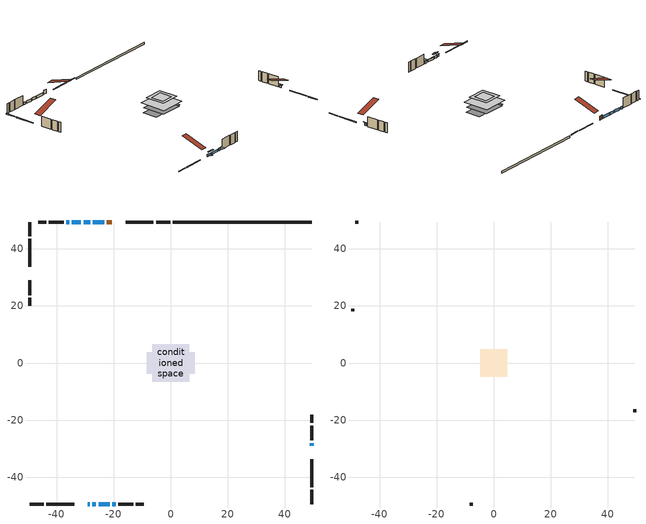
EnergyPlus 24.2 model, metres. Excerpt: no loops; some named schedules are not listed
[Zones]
conditioned space
 floor adiabatic (Floor3 construction): -5.6,-5.6 -5.6,5.6 5.6,5.6 5.6,-5.6 z0.3
 floor adiabatic (AdiabaticFloorConstruction): -6.5,-6.5 -6.5,6.5 6.5,6.5 6.5,-6.5 z2.74
 floor foundation (Slab1 construction): -8.44,-3.72 -8.44,3.72 8.44,3.72 8.44,-3.72 z-0.61
 wall outside (RimJoist1 construction): -0.18,49.4 -5.12,49.4 / -49.4,-49.4 -44.46,-49.4 / -49.4,49.4 -49.4,44.46 / 49.4,-49.4 49.4,-44.46 z0.3:0.6
 wall outside (RimJoist2 construction): -6.05,49.4 -15.8,49.4 / -43.53,-49.4 -33.78,-49.4 / -49.4,43.53 -49.4,33.78 / 49.4,-43.53 49.4,-33.78 z0.3:0.6
 wall outside (AdiabaticWallConstruction 1): -20.59,49.4 -22.36,49.4 z0.3:2.33
 wall outside (AdiabaticWallConstruction): -29,-49.4 -28.38,-49.4 z0.3:1.27; -23.29,49.4 -27.29,49.4 / -28.22,49.4 -30.55,49.4 / -31.48,49.4 -34.65,49.4 / -35.57,49.4 -36.59,49.4 z0.3:1.52; -27.46,-49.4 -26.24,-49.4 / -20.51,-49.4 -19.29,-49.4 z0.3:1.42; -25.31,-49.4 -21.44,-49.4 / 49.4,-29 49.4,-28.03 z0.3:1.32
 wall outside (Wall1 construction): -37.52,49.4 -42.7,49.4 / -18.36,-49.4 -13.18,-49.4 / -49.4,28.99 -49.4,23.81 / 49.4,-27.1 49.4,-21.91 z0.3:5.18
 wall outside (Wall2 construction): -43.63,49.4 -46.49,49.4 / -12.25,-49.4 -9.39,-49.4 / -49.4,22.88 -49.4,20.02 / 49.4,-20.99 49.4,-18.13 z0.3:5.18
 wall foundation (FoundationWall1 construction): 49.4,49.4 0.75,49.4 z-0.61:0.3
 window (WindowConstruction 7): -28.99,-49.4 -28.39,-49.4 z0.3:1.27
 window (WindowConstruction 3): -23.29,49.4 -27.29,49.4 z0.3:1.52
 window (WindowConstruction 4): -28.22,49.4 -30.55,49.4 z0.3:1.52
 window (WindowConstruction 5): -27.46,-49.4 -26.24,-49.4 z0.3:1.42
 window (WindowConstruction 6): -31.48,49.4 -34.65,49.4 z0.3:1.52
 window (WindowConstruction 8): -35.58,49.4 -36.59,49.4 z0.3:1.52
 window (WindowConstruction): -25.31,-49.4 -21.44,-49.4 z0.3:1.31
 window (WindowConstruction 1): -20.51,-49.4 -19.29,-49.4 z0.3:1.42
 window (WindowConstruction 2): 49.4,-28.99 49.4,-28.03 z0.3:1.31
 door (Door): -20.59,49.4 -22.36,49.4 z0.3:2.33
 ceiling adiabatic (AdiabaticFloorConstruction): 6.5,-6.5 6.5,6.5 -6.5,6.5 -6.5,-6.5 z2.74
attic - vented
 floor to conditioned space (Floor1 construction Reversed): -3.12,-3.12 -3.12,3.12 3.12,3.12 3.12,-3.12 z5.18
 floor to conditioned space (Floor2 construction Reversed): -4.78,-4.78 -4.78,4.78 4.78,4.78 4.78,-4.78 z5.18
 wall outside (Wall3 construction): -47.42,49.4 -48.47,49.4 / -8.46,-49.4 -7.42,-49.4 / -49.4,19.09 -49.4,18.05 / 49.4,-17.2 49.4,-16.15 z0.3:5.18
 roof outside (Roof1 construction): -19.66,49.4,5.18 -19.66,38.29,8.88 -16.73,38.29,8.88 -16.73,49.4,5.18; -29.92,-49.4,5.18 -29.92,-38.29,8.88 -32.85,-38.29,8.88 -32.85,-49.4,5.18; -49.4,29.92,5.18 -38.29,29.92,8.88 -38.29,32.85,8.88 -49.4,32.85,5.18; 49.4,-29.92,5.18 38.29,-29.92,8.88 38.29,-32.85,8.88 49.4,-32.85,5.18
shading: -28.09,-49.4 -29.29,-49.4 -29.29,-51.84 -28.09,-51.84 z1.56; -25.02,-49.4 -28.68,-49.4 -28.68,-49.86 -25.02,-49.86 z2.64; -21.32,-49.4 -25.43,-49.4 -25.43,-49.7 -21.32,-49.7 z1.43; -18.99,-49.4 -20.81,-49.4 -20.81,-51.53 -18.99,-51.53 z1.72; 49.4,-27.42 49.4,-29.6 49.7,-29.6 49.7,-27.42 z1.92
[Building]
Building 1: Terrain=Suburbs
[Site:Location]
Sault Ste Marie AP_ON: Latitude {deg}=46.49; Longitude {deg}=-84.51; Time Zone {hr}=-5; Elevation {m}=192; Keep Site Location Information=Yes
[Site:GroundTemperature:Shallow]
0.840846, -1.16074, -1.32103, -0.371179, 3.44196, 7.23733, 10.5277, 12.6121, 12.7892, 11.0939, 7.8874, 4.20846
[Site:WaterMainsTemperature]
Calculation Method=Schedule; Temperature Schedule=mains temperature schedule
[Material] Roughness=Rough; Thermal Absorptance=0.9
Name | Thickness {m} | Conductivity {W/m-K} | Density {kg/m3} | Specific Heat {J/kg-K} | Solar Absorptance | Visible Absorptance
asphalt or fiberglass shingles | 0.00635 | 0.162714 | 1121.4 | 1465.45 | 0.84 | 0.84
ceiling loosefill ins | 0.338667 | 0.0480833 | 16.02 | 1046.75 | 0.7 | 0.7
ceiling stud and cavity | 0.1397 | 0.100047 | 65.682 | 1177.47 | 0.7 | 0.7
ceiling stud and cavity 1 | 0.1397 | 0.0807093 | 65.682 | 1177.47 | 0.7 | 0.7
concrete 4.0 in. | 0.1016 | 1.803125 | 2242.8 | 837.4 | 0.7 | 0.7
concrete 8.0 in. | 0.2032 | 1.803125 | 2242.8 | 837.4 | 0.7 | 0.7
door material | 0.04445 | 0.0639163 | 512.64 | 1214.23 | 0.7 | 0.7
exterior vertical ins | 0.0611431 | 0.029427 | 32.04 | 1214.23 | 0.7 | 0.7
floor covering | 0.0127 | 9.015625 | 54.468 | 1339.84 | 0.6 | 0.6
floor covering 1 | 0.0127 | 0.0433444 | 54.468 | 1339.84 | 0.6 | 0.6
floor rigid ins; wall rigid ins | 0.512978 | 0.029427 | 32.04 | 1214.23 | 0.7 | 0.7
floor stud and cavity | 0.0889 | 0.233522 | 50.32683 | 1063.81 | 0.7 | 0.7
floor stud and cavity 1 | 0.1397 | 1.75129 | 37.0049 | 1207.88 | 0.7 | 0.7
furniture material conditioned space 1 | 0.1524 | 0.115458 | 640.8 | 1214.23 | 0.6 | 0.6
gypsum board | 0.0127 | 0.160291 | 801 | 837.4 | 0.6 | 0.6
gypsum board 1 | 0.0127 | 0.160291 | 801 | 837.4 | 0.7 | 0.7
osb sheathing 0.5 in. | 0.0127 | 0.115458 | 512.64 | 1214.23 | 0.7 | 0.7
osb sheathing 0.75 in. | 0.01905 | 0.115458 | 512.64 | 1214.23 | 0.7 | 0.7
osb sheathing 2.0 in. | 0.0508 | 0.115458 | 512.64 | 1214.23 | 0.7 | 0.7
rim joist rigid ins | 0.051816 | 0.029427 | 32.04 | 1214.23 | 0.7 | 0.7
rim joist stud and cavity | 0.0508 | 0.034159 | 125.044 | 1163.47 | 0.6 | 0.6
rim joist stud and cavity 1 | 0.0508 | 0.180787 | 125.044 | 1163.47 | 0.6 | 0.6
slab rigid ins | 0.0102948 | 0.029427 | 32.04 | 1214.23 | 0.7 | 0.7
wall stud and cavity | 0.1397 | 0.0962846 | 139.0536 | 1170.24 | 0.7 | 0.7
wall stud and cavity 1 | 0.1397 | 0.0973478 | 139.0536 | 1170.24 | 0.7 | 0.7
wall stud and cavity 2 | 0.0889 | 6.1454 | 50.32683 | 1063.81 | 0.6 | 0.6
wall stud and cavity 3 | 0.0889 | 0.380278 | 52.3479 | 1209.89 | 0.7 | 0.7
wall stud and cavity 4 | 0.0889 | 0.391764 | 83.0341 | 1211.67 | 0.7 | 0.7
wood siding | 0.0254 | 0.102417 | 544.68 | 1172.36 | 0.84 | 0.84
wood siding 1 | 0.00254 | 0.102417 | 544.68 | 1172.36 | 0.84 | 0.84
wood siding 2; wood siding 3; wood siding 4 | 0.0254 | 0.102417 | 544.68 | 1172.36 | 0.7 | 0.7
[WindowMaterial:SimpleGlazingSystem]
Name | U-Factor {W/m2-K} | Solar Heat Gain Coefficient
WindowMaterial | 2.4546 | 0.49
WindowMaterial 1 | 2.37851 | 0.52
WindowMaterial 2 | 2.035563 | 0.66
WindowMaterial 3 | 2.25473 | 0.56
WindowMaterial 4 | 2.60677 | 0.52
WindowMaterial 5 | 2.54431 | 0.56
WindowMaterial 6 | 3.01842 | 0.61
WindowMaterial 7 | 2.34047 | 0.57
[Construction]
AdiabaticFloorConstruction: floor stud and cavity 1, floor rigid ins, osb sheathing 0.75 in., floor covering 1
AdiabaticWallConstruction: wood siding 3, wall rigid ins, wall stud and cavity 3, gypsum board
AdiabaticWallConstruction 1: wood siding 4, wall rigid ins, wall stud and cavity 3, gypsum board
Door: door material
Floor1 construction Reversed: gypsum board, ceiling stud and cavity, ceiling loosefill ins
Floor2 construction Reversed: gypsum board, ceiling stud and cavity 1, ceiling loosefill ins
Floor3 construction: floor stud and cavity, floor covering
FoundationWall1 construction: concrete 8.0 in., gypsum board 1
furniture construction conditioned space 1: furniture material conditioned space 1
PartitionWallConstruction: gypsum board, wall stud and cavity 4, gypsum board
RimJoist1 construction: wood siding 2, osb sheathing 2.0 in., rim joist stud and cavity
RimJoist2 construction: wood siding 2, rim joist rigid ins, osb sheathing 2.0 in., rim joist stud and cavity 1
Roof1 construction: asphalt or fiberglass shingles
Slab1 construction: slab rigid ins, concrete 4.0 in.
Wall1 construction: wood siding, osb sheathing 0.5 in., wall stud and cavity, gypsum board
Wall2 construction: wood siding, osb sheathing 0.5 in., wall stud and cavity 1, gypsum board
Wall3 construction: wood siding 1, wall stud and cavity 2
WindowConstruction; WindowConstruction 2: WindowMaterial
WindowConstruction 1: WindowMaterial 1
WindowConstruction 3: WindowMaterial 2
WindowConstruction 4: WindowMaterial 3
WindowConstruction 5: WindowMaterial 4
WindowConstruction 6: WindowMaterial 5
WindowConstruction 7: WindowMaterial 6
WindowConstruction 8: WindowMaterial 7
[Zone] Multiplier=1; Part of Total Floor Area=Yes
Name | Volume {m3}
attic - vented | 78.1744
conditioned space | 567.9
[Space]
Name | Zone | Volume {m3}
attic - vented 1 | attic - vented | 78.1744
conditioned space 1 | conditioned space | 567.9
[ZoneInfiltration:EffectiveLeakageArea]
infil attic - vented 1: Zone or Space=attic - vented 1; Schedule=Always On Discrete; Effective Air Leakage Area {cm2}=5117.12; Stack Coefficient=0.000596599; Wind Coefficient=1.65029e-05
[ZoneMixing]
whole house fan mix: Zone or Space=attic - vented; Schedule=Always On Continuous; Design Flow Rate Calculation Method=Flow/Zone; Design Flow Rate {m3/s}=0; Source Zone or Space=conditioned space
[SurfaceProperty:ExposedFoundationPerimeter]
Slab1: Exposed Perimeter Calculation Method=TotalExposedPerimeter; Total Exposed Perimeter {m}=48.652
[InternalMass] Zone or ZoneList=conditioned space; Space or SpaceList=conditioned space 1
Name | Construction | Surface Area {m2}
furniture mass conditioned space 1 | furniture construction conditioned space 1 | 168.065
partition wall mass | PartitionWallConstruction | 294.531
[Lights]
interior lighting: Zone or ZoneList or Space or SpaceList=conditioned space 1; Schedule=interior lighting schedule; Design Level Calculation Method=LightingLevel; Lighting Level {W}=343.2; Return Air Fraction=0; Fraction Radiant=0.6; Fraction Visible=0.2; Fraction Replaceable=1
[People]
occupants: Zone or ZoneList or Space or SpaceList=conditioned space 1; Number of People Schedule=occupants schedule; Number of People Calculation Method=People; Number of People=3; Fraction Radiant=0.314171; Sensible Heat Fraction=0.56303; Activity Level Schedule=occupants activity schedule; Carbon Dioxide Generation Rate {m3/s-W}=0; Enable ASHRAE 55 Comfort Warnings=No; Mean Radiant Temperature Calculation Type=EnclosureAveraged
[ElectricEquipment] Zone or ZoneList or Space or SpaceList=conditioned space 1; Design Level Calculation Method=EquipmentLevel
Name | Schedule | Design Level {W} | Fraction Latent | Fraction Radiant | Fraction Lost
clothes dryer | clothes dryer schedule | 140.772 | 0.015 | 0.081 | 0.85
clothes washer | clothes washer schedule | 32.1985 | 0.03 | 0.162 | 0.7
cooking range | cooking range schedule | 215.147 | 0.08 | 0.432 | 0.2
dishwasher | dishwasher schedule | 66.8632 | 0.3 | 0.18 | 0.4
fridge | fridge schedule | 72.9452 | 0 | 0.6 | 0
mech vent house fan | mech vent house fan schedule | 0 | 0 | 0 | 1
mech vent house fan cfis | mech vent house fan cfis schedule | 0 | 0 | 0 | 0
misc plug loads | misc plug loads schedule | 494.7 | 0.045 | 0.513 | 0.1
whole house fan | Always On Discrete | 0 | 0 | 0 | 1
[OtherEquipment] Zone or ZoneList or Space or SpaceList=conditioned space 1; Design Level Calculation Method=EquipmentLevel
Name | Fuel Type | Schedule | Design Level {W} | Fraction Latent | Fraction Radiant | Fraction Lost
clothes dryer 1 | Electricity | clothes dryer schedule | 0 | 0.015 | 0.081 | 0.85
cooking range 1 | Electricity | cooking range schedule | 0 | 0.08 | 0.432 | 0.2
general water use latent | None | general water use schedule | 62.594 | 1 | 0 | 0
general water use sensible | None | general water use schedule | -61.6891 | 0 | 0.6 | 0
mech vent house fan latent load | None | Always On Discrete | 0 | 1 | 0 | 0
mech vent house fan sensible load | None | Always On Discrete | 0 | 0 | 0 | 0
water heater energy adjustment1 | Electricity | Always On Discrete | 0.01 | 0 | 0 | 1
[ZoneInfiltration:DesignFlowRate] Zone or ZoneList or Space or SpaceList=conditioned space 1; Schedule=Always On Discrete; Design Flow Rate Calculation Method=Flow/Zone; Design Flow Rate {m3/s}=0
infil flow; natural vent flow; whole house fan flow
[AvailabilityManager:Scheduled]
furnace airloop Availability Manager: Schedule=Always On Discrete
[Foundation:Kiva]
Foundation Kiva 1: Initial Indoor Air Temperature {C}=21.1111; Wall Height Above Grade {m}=0.300015; Wall Depth Below Slab {m}=0.2032; Custom Block Material Name 1=exterior vertical ins; Custom Block Depth 1 {m}=0.910011; Custom Block X Position 1 {m}=0.2159; Custom Block Z Position 1 {m}=0
[Foundation:Kiva:Settings]
Soil Conductivity {W/m-K}=0.849921; Soil Density {kg/m3}=1842.3; Soil Specific Heat {J/kg-K}=418.7; Ground Solar Absorptivity=0.9; Ground Thermal Absorptivity=0.9; Ground Surface Roughness {m}=0.03; Far-Field Width {m}=40; Deep-Ground Boundary Condition=ZeroFlux; Deep-Ground Depth {m}=40; Minimum Cell Dimension {m}=0.2; Maximum Cell Growth Coefficient=3; Simulation Timestep=Timestep
[Exterior:Lights]
exterior lighting: Schedule=exterior lighting schedule; Design Level {W}=75.6
[EnergyManagementSystem:GlobalVariable]
furnace_airloop_Fan_RTF
infil_program_Qfan
infil_program_Qinf
natural_vent_program_Qnv
natural_vent_program_Qwhf
[EnergyManagementSystem:Sensor]
Name | Output:Variable or Output:Meter Index Key | Output:Variable or Output:Meter
airflow_gain | infil flow | Infiltration Sensible Heat Gain Energy
airflow_gain_1 | natural vent flow | Infiltration Sensible Heat Gain Energy
airflow_gain_2 | whole house fan flow | Infiltration Sensible Heat Gain Energy
airflow_loss | infil flow | Infiltration Sensible Heat Loss Energy
airflow_loss_1 | natural vent flow | Infiltration Sensible Heat Loss Energy
airflow_loss_2 | whole house fan flow | Infiltration Sensible Heat Loss Energy
clg_load_cond |  | Cooling:EnergyTransfer:Zone:CONDITIONED SPACE
clg_sp_s; clg_sp_s_1 | cooling setpoint | Schedule Value
clothes_dryer_exhaust_0_sch_s | clothes dryer exhaust 0 schedule | Schedule Value
cool_season | cooling season schedule | Schedule Value
htg_load_cond |  | Heating:EnergyTransfer:Zone:CONDITIONED SPACE
htg_sp_s; htg_sp_s_1 | heating setpoint | Schedule Value
ig_ee_conv | clothes dryer | Electric Equipment Convective Heating Energy
ig_ee_conv_2 | cooking range | Electric Equipment Convective Heating Energy
ig_ee_conv_4 | fridge | Electric Equipment Convective Heating Energy
ig_ee_conv_5 | misc plug loads | Electric Equipment Convective Heating Energy
ig_ee_conv_6 | whole house fan | Electric Equipment Convective Heating Energy
ig_ee_rad | clothes dryer | Electric Equipment Radiant Heating Energy
ig_ee_rad_2 | cooking range | Electric Equipment Radiant Heating Energy
ig_ee_rad_4 | fridge | Electric Equipment Radiant Heating Energy
ig_ee_rad_5 | misc plug loads | Electric Equipment Radiant Heating Energy
ig_ee_rad_6 | whole house fan | Electric Equipment Radiant Heating Energy
ig_lgt_conv | interior lighting | Lights Convective Heating Energy
ig_lgt_rad | interior lighting | Lights Radiant Heating Energy
ig_lgt_vis | interior lighting | Lights Visible Radiation Heating Energy
ig_oe_conv | clothes dryer 1 | Other Equipment Convective Heating Energy
ig_oe_conv_1 | cooking range 1 | Other Equipment Convective Heating Energy
ig_oe_conv_2 | general water use latent | Other Equipment Convective Heating Energy
ig_oe_conv_3 | general water use sensible | Other Equipment Convective Heating Energy
ig_oe_conv_4 | water heater energy adjustment1 | Other Equipment Convective Heating Energy
ig_oe_rad | clothes dryer 1 | Other Equipment Radiant Heating Energy
ig_oe_rad_1 | cooking range 1 | Other Equipment Radiant Heating Energy
ig_oe_rad_2 | general water use latent | Other Equipment Radiant Heating Energy
ig_oe_rad_3 | general water use sensible | Other Equipment Radiant Heating Energy
ig_oe_rad_4 | water heater energy adjustment1 | Other Equipment Radiant Heating Energy
ig_ppl_conv | occupants | People Convective Heating Energy
ig_ppl_rad | occupants | People Radiant Heating Energy
im_conv | furniture mass conditioned space 1 | Surface Inside Face Convection Heat Gain Energy
im_conv_1 | partition wall mass | Surface Inside Face Convection Heat Gain Energy
im_ig | furniture mass conditioned space 1 | Surface Inside Face Internal Gains Radiation Heat Gain Energy
im_ig_1 | partition wall mass | Surface Inside Face Internal Gains Radiation Heat Gain Energy
im_lgt | furniture mass conditioned space 1 | Surface Inside Face Lights Radiation Heat Gain Energy
im_lgt_1 | partition wall mass | Surface Inside Face Lights Radiation Heat Gain Energy
im_sol | furniture mass conditioned space 1 | Surface Inside Face Solar Radiation Heat Gain Energy
im_sol_1 | partition wall mass | Surface Inside Face Solar Radiation Heat Gain Energy
im_surf | furniture mass conditioned space 1 | Surface Inside Face Net Surface Thermal Radiation Heat Gain Energy
im_surf_1 | partition wall mass | Surface Inside Face Net Surface Thermal Radiation Heat Gain Energy
mv_conv | mech vent house fan | Electric Equipment Convective Heating Energy
mv_conv_1 | mech vent house fan cfis | Electric Equipment Convective Heating Energy
mv_conv_2 | mech vent house fan latent load | Other Equipment Convective Heating Energy
mv_conv_3 | mech vent house fan sensible load | Other Equipment Convective Heating Energy
mv_rad | mech vent house fan | Electric Equipment Radiant Heating Energy
mv_rad_1 | mech vent house fan cfis | Electric Equipment Radiant Heating Energy
mv_rad_2 | mech vent house fan latent load | Other Equipment Radiant Heating Energy
mv_rad_3 | mech vent house fan sensible load | Other Equipment Radiant Heating Energy
natural_vent_s | natural vent schedule | Schedule Value
out_pb_s |  | Site Outdoor Air Barometric Pressure
out_wt_s |  | Site Outdoor Air Humidity Ratio
site_vw_s |  | Site Wind Speed
ss_back_out | Window1 | Surface Window Shortwave from Zone Back Out Window Heat Transfer Rate
ss_back_out_1 | Window10 | Surface Window Shortwave from Zone Back Out Window Heat Transfer Rate
ss_back_out_2 | Window11 | Surface Window Shortwave from Zone Back Out Window Heat Transfer Rate
ss_back_out_3 | Window13 | Surface Window Shortwave from Zone Back Out Window Heat Transfer Rate
ss_back_out_4 | Window14 | Surface Window Shortwave from Zone Back Out Window Heat Transfer Rate
ss_back_out_5 | Window2 | Surface Window Shortwave from Zone Back Out Window Heat Transfer Rate
ss_back_out_6 | Window4 | Surface Window Shortwave from Zone Back Out Window Heat Transfer Rate
ss_back_out_7 | Window8 | Surface Window Shortwave from Zone Back Out Window Heat Transfer Rate
ss_back_out_8 | Window9 | Surface Window Shortwave from Zone Back Out Window Heat Transfer Rate
ss_conv | Door1 | Surface Inside Face Convection Heat Gain Energy
ss_conv_1 | Window1 | Surface Inside Face Convection Heat Gain Energy
ss_conv_2 | Window10 | Surface Inside Face Convection Heat Gain Energy
ss_conv_3 | Window11 | Surface Inside Face Convection Heat Gain Energy
ss_conv_4 | Window13 | Surface Inside Face Convection Heat Gain Energy
ss_conv_5 | Window14 | Surface Inside Face Convection Heat Gain Energy
ss_conv_6 | Window2 | Surface Inside Face Convection Heat Gain Energy
ss_conv_7 | Window4 | Surface Inside Face Convection Heat Gain Energy
ss_conv_8 | Window8 | Surface Inside Face Convection Heat Gain Energy
ss_conv_9 | Window9 | Surface Inside Face Convection Heat Gain Energy
ss_ig | Door1 | Surface Inside Face Internal Gains Radiation Heat Gain Energy
ss_ig_1 | Window1 | Surface Inside Face Internal Gains Radiation Heat Gain Energy
ss_ig_2 | Window10 | Surface Inside Face Internal Gains Radiation Heat Gain Energy
ss_ig_3 | Window11 | Surface Inside Face Internal Gains Radiation Heat Gain Energy
ss_ig_4 | Window13 | Surface Inside Face Internal Gains Radiation Heat Gain Energy
ss_ig_5 | Window14 | Surface Inside Face Internal Gains Radiation Heat Gain Energy
ss_ig_6 | Window2 | Surface Inside Face Internal Gains Radiation Heat Gain Energy
ss_ig_7 | Window4 | Surface Inside Face Internal Gains Radiation Heat Gain Energy
ss_ig_8 | Window8 | Surface Inside Face Internal Gains Radiation Heat Gain Energy
ss_ig_9 | Window9 | Surface Inside Face Internal Gains Radiation Heat Gain Energy
ss_lgt | Door1 | Surface Inside Face Lights Radiation Heat Gain Energy
ss_sol | Door1 | Surface Inside Face Solar Radiation Heat Gain Energy
ss_surf | Door1 | Surface Inside Face Net Surface Thermal Radiation Heat Gain Energy
ss_surf_1 | Window1 | Surface Inside Face Net Surface Thermal Radiation Heat Gain Energy
ss_surf_2 | Window10 | Surface Inside Face Net Surface Thermal Radiation Heat Gain Energy
ss_surf_3 | Window11 | Surface Inside Face Net Surface Thermal Radiation Heat Gain Energy
ss_surf_4 | Window13 | Surface Inside Face Net Surface Thermal Radiation Heat Gain Energy
ss_surf_5 | Window14 | Surface Inside Face Net Surface Thermal Radiation Heat Gain Energy
ss_surf_6 | Window2 | Surface Inside Face Net Surface Thermal Radiation Heat Gain Energy
ss_surf_7 | Window4 | Surface Inside Face Net Surface Thermal Radiation Heat Gain Energy
ss_surf_8 | Window8 | Surface Inside Face Net Surface Thermal Radiation Heat Gain Energy
ss_surf_9 | Window9 | Surface Inside Face Net Surface Thermal Radiation Heat Gain Energy
ss_trans_in | Window1 | Surface Window Transmitted Solar Radiation Rate
ss_trans_in_1 | Window10 | Surface Window Transmitted Solar Radiation Rate
ss_trans_in_2 | Window11 | Surface Window Transmitted Solar Radiation Rate
ss_trans_in_3 | Window13 | Surface Window Transmitted Solar Radiation Rate
ss_trans_in_4 | Window14 | Surface Window Transmitted Solar Radiation Rate
ss_trans_in_5 | Window2 | Surface Window Transmitted Solar Radiation Rate
ss_trans_in_6 | Window4 | Surface Window Transmitted Solar Radiation Rate
ss_trans_in_7 | Window8 | Surface Window Transmitted Solar Radiation Rate
ss_trans_in_8 | Window9 | Surface Window Transmitted Solar Radiation Rate
ss_trans_out | Window1 | Surface Inside Face Initial Transmitted Diffuse Transmitted Out Window Solar Radiation Rate
ss_trans_out_1 | Window10 | Surface Inside Face Initial Transmitted Diffuse Transmitted Out Window Solar Radiation Rate
ss_trans_out_2 | Window11 | Surface Inside Face Initial Transmitted Diffuse Transmitted Out Window Solar Radiation Rate
ss_trans_out_3 | Window13 | Surface Inside Face Initial Transmitted Diffuse Transmitted Out Window Solar Radiation Rate
ss_trans_out_4 | Window14 | Surface Inside Face Initial Transmitted Diffuse Transmitted Out Window Solar Radiation Rate
ss_trans_out_5 | Window2 | Surface Inside Face Initial Transmitted Diffuse Transmitted Out Window Solar Radiation Rate
ss_trans_out_6 | Window4 | Surface Inside Face Initial Transmitted Diffuse Transmitted Out Window Solar Radiation Rate
ss_trans_out_7 | Window8 | Surface Inside Face Initial Transmitted Diffuse Transmitted Out Window Solar Radiation Rate
ss_trans_out_8 | Window9 | Surface Inside Face Initial Transmitted Diffuse Transmitted Out Window Solar Radiation Rate
s_conv | Floor1 | Surface Inside Face Convection Heat Gain Energy
s_conv_1 | Floor2 | Surface Inside Face Convection Heat Gain Energy
s_conv_10 | RimJoist2:0 | Surface Inside Face Convection Heat Gain Energy
s_conv_11 | RimJoist2:180 | Surface Inside Face Convection Heat Gain Energy
s_conv_12 | RimJoist2:270 | Surface Inside Face Convection Heat Gain Energy
s_conv_13 | RimJoist2:90 | Surface Inside Face Convection Heat Gain Energy
s_conv_14 | Slab1 | Surface Inside Face Convection Heat Gain Energy
s_conv_15 | Wall1:0 | Surface Inside Face Convection Heat Gain Energy
s_conv_16 | Wall1:180 | Surface Inside Face Convection Heat Gain Energy
s_conv_17 | Wall1:270 | Surface Inside Face Convection Heat Gain Energy
s_conv_18 | Wall1:90 | Surface Inside Face Convection Heat Gain Energy
s_conv_19 | Wall2:0 | Surface Inside Face Convection Heat Gain Energy
s_conv_2 | Floor3 | Surface Inside Face Convection Heat Gain Energy
s_conv_20 | Wall2:180 | Surface Inside Face Convection Heat Gain Energy
s_conv_21 | Wall2:270 | Surface Inside Face Convection Heat Gain Energy
s_conv_22 | Wall2:90 | Surface Inside Face Convection Heat Gain Energy
s_conv_3 | FoundationWall1 | Surface Inside Face Convection Heat Gain Energy
s_conv_4 | inferred conditioned ceiling | Surface Inside Face Convection Heat Gain Energy
s_conv_5 | inferred conditioned floor | Surface Inside Face Convection Heat Gain Energy
s_conv_6 | RimJoist1:0 | Surface Inside Face Convection Heat Gain Energy
s_conv_7 | RimJoist1:180 | Surface Inside Face Convection Heat Gain Energy
s_conv_8 | RimJoist1:270 | Surface Inside Face Convection Heat Gain Energy
s_conv_9 | RimJoist1:90 | Surface Inside Face Convection Heat Gain Energy
s_ig | Floor1 | Surface Inside Face Internal Gains Radiation Heat Gain Energy
s_ig_1 | Floor2 | Surface Inside Face Internal Gains Radiation Heat Gain Energy
s_ig_10 | RimJoist2:0 | Surface Inside Face Internal Gains Radiation Heat Gain Energy
s_ig_11 | RimJoist2:180 | Surface Inside Face Internal Gains Radiation Heat Gain Energy
s_ig_12 | RimJoist2:270 | Surface Inside Face Internal Gains Radiation Heat Gain Energy
s_ig_13 | RimJoist2:90 | Surface Inside Face Internal Gains Radiation Heat Gain Energy
s_ig_14 | Slab1 | Surface Inside Face Internal Gains Radiation Heat Gain Energy
s_ig_15 | Wall1:0 | Surface Inside Face Internal Gains Radiation Heat Gain Energy
s_ig_16 | Wall1:180 | Surface Inside Face Internal Gains Radiation Heat Gain Energy
s_ig_17 | Wall1:270 | Surface Inside Face Internal Gains Radiation Heat Gain Energy
s_ig_18 | Wall1:90 | Surface Inside Face Internal Gains Radiation Heat Gain Energy
s_ig_19 | Wall2:0 | Surface Inside Face Internal Gains Radiation Heat Gain Energy
s_ig_2 | Floor3 | Surface Inside Face Internal Gains Radiation Heat Gain Energy
s_ig_20 | Wall2:180 | Surface Inside Face Internal Gains Radiation Heat Gain Energy
s_ig_21 | Wall2:270 | Surface Inside Face Internal Gains Radiation Heat Gain Energy
s_ig_22 | Wall2:90 | Surface Inside Face Internal Gains Radiation Heat Gain Energy
s_ig_3 | FoundationWall1 | Surface Inside Face Internal Gains Radiation Heat Gain Energy
s_ig_4 | inferred conditioned ceiling | Surface Inside Face Internal Gains Radiation Heat Gain Energy
